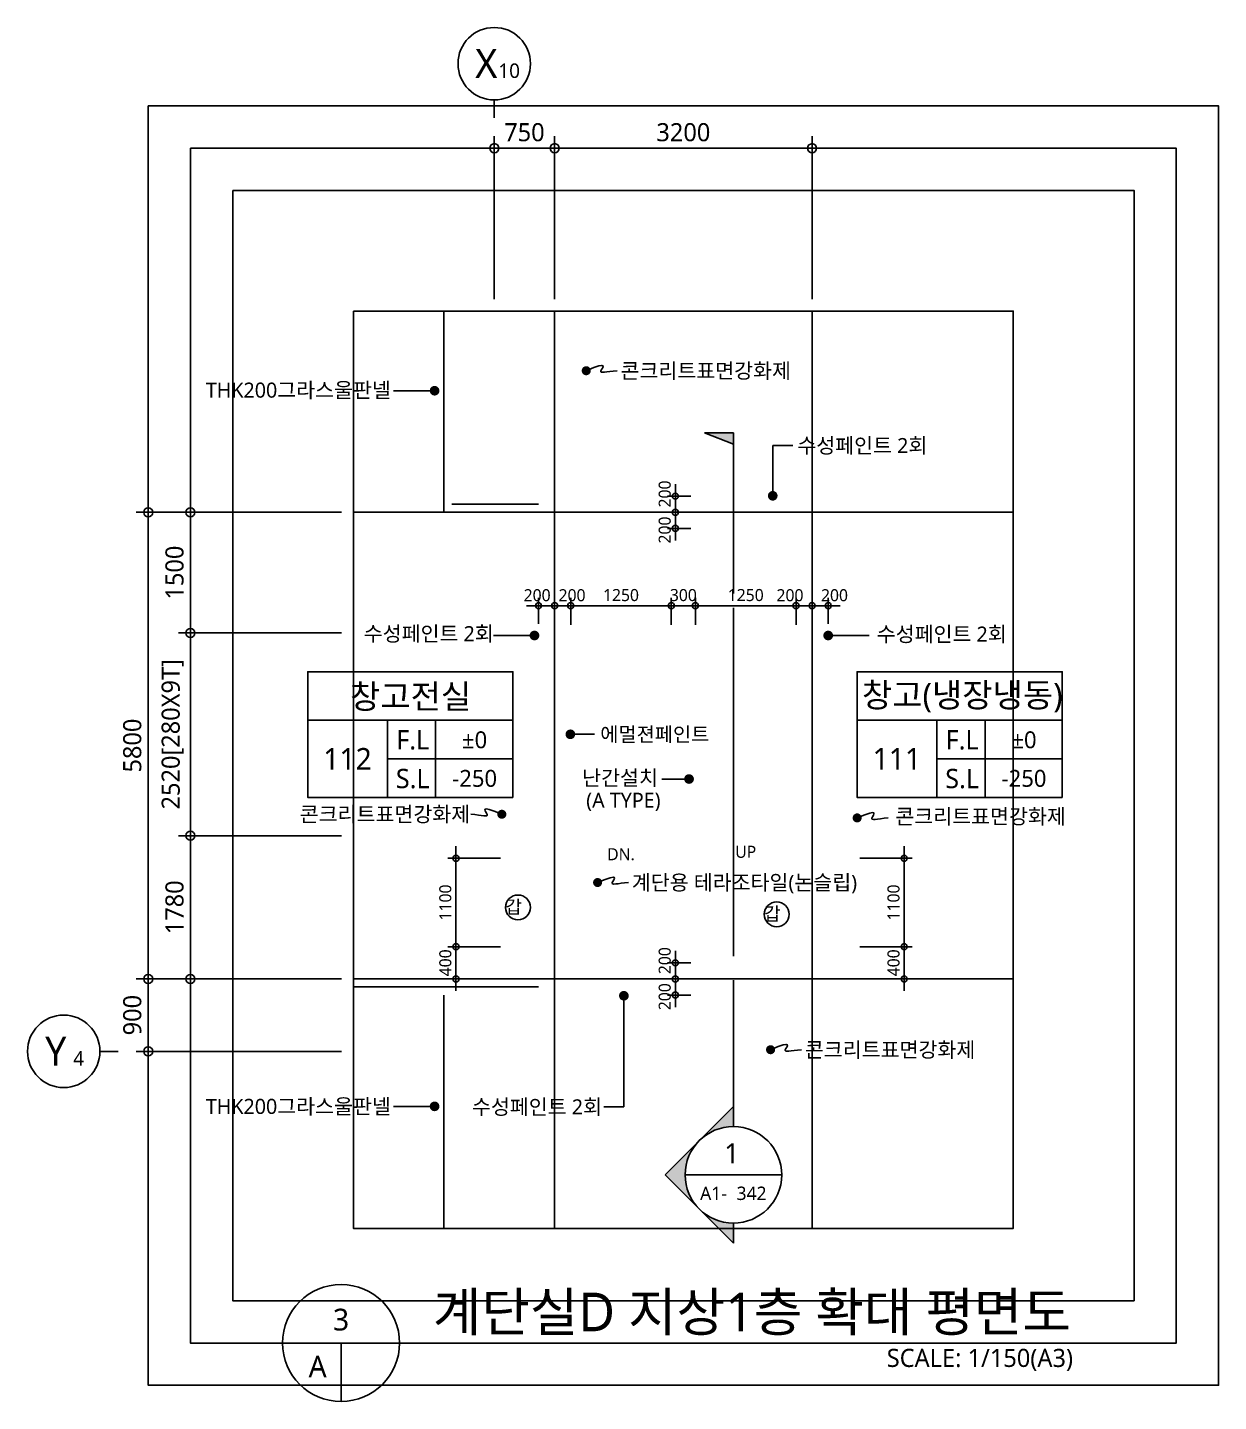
# Model space of a CAD drawing. Header units: millimetres. Extents: x -27671 to 122165, y 825 to 42056.
# Drawn here: x 38300 to 53100, y 22223 to 39300 of the extents above; entities that cross this region are included whole.
import ezdxf
from ezdxf.enums import TextEntityAlignment as Align

# ---------------------------------------------------------------- set-up
doc = ezdxf.new("R2010")
doc.units = ezdxf.units.MM
doc.header["$LTSCALE"] = 100
doc.header["$MEASUREMENT"] = 0
doc.header["$PDSIZE"] = -10
doc.linetypes.add('CEN', pattern=[62, 60, -1, 0, -1])
doc.layers.get('0').update_dxf_attribs({"linetype": 'CONTINUOUS'})
doc.layers.get('Defpoints').update_dxf_attribs({"color": 171, "linetype": 'CONTINUOUS'})
for name, color, linetype in [('CEN(ST)', 1, 'CEN'), ('INS', 9, 'BATTING'), ('LED', 7, 'CONTINUOUS'), ('NDIM', 7, 'CONTINUOUS'), ('SYM', 7, 'CONTINUOUS'), ('SYM(AXIS)', 7, 'CONTINUOUS'), ('TEXT', 3, 'CONTINUOUS'), ('TEXT(AXIS)', 2, 'CONTINUOUS'), ('TEXT(MIN)', 7, 'CONTINUOUS'), ('TEXT(NOTE小)', 1, 'CONTINUOUS'), ('TEXT(노트)', 7, 'CONTINUOUS'), ('TEXT(실명)', 3, 'CONTINUOUS'), ('TEXT-기입', 6, 'CONTINUOUS'), ('TITLE', 7, 'CONTINUOUS')]:
    doc.layers.add(name, color=color, linetype=linetype)
doc.styles.add('CGS', font='cgse', dxfattribs={"bigfont": 'cgs'})
doc.styles.add('나눔바른고딕', font='NanumBarunGothic.ttf')
doc.linetypes.add('BATTING', pattern='A,0.0001,-0.1,[134,ltypeshp.shx,S=0.1,R=0,X=-0.1,Y=0],-0.2,[134,ltypeshp.shx,S=0.1,R=180,X=0.1,Y=0],-0.1', length=0.4001)
doc.dimstyles.new('NDIM 1200', dxfattribs={"dimscale": 75, "dimtxt": 3, "dimasz": 1, "dimexe": 2, "dimexo": 2, "dimgap": 1, "dimtad": 1, "dimdec": 0, "dimdsep": 46, "dimtxsty": 'CGS', "dimblk": 'DOT0', "dimcen": 1, "dimdle": 8, "dimclrd": 256, "dimclre": 256, "dimclrt": 256, "dimadec": 0, "dimazin": 0, "dimtfac": 1, "dimtdec": 0, "dimtix": 1, "dimtmove": 2, "dimatfit": 3, "dimldrblk": 'DOT0', "dimfxl": 1, "dimtolj": 1, "dimtzin": 0, "dimlwd": -1, "dimlwe": -1, "dimarcsym": 0})

# ---------------------------------------------------------------- blocks, each defined once
blk = doc.blocks.new('A$C2F20087E')
at = {"layer": 'SYM(AXIS)'}
blk.add_line((600, 0), (600, 300), dxfattribs=at)
blk.add_circle((600, 900), 600, dxfattribs=at)
blk = doc.blocks.new('DOT0')
blk.add_line((-3, 0), (3, 0))
at = {"color": 6}
blk.add_circle((0, 0), 0.75, dxfattribs=at)
blk = doc.blocks.new('*D55')
at = {"layer": 'Defpoints', "color": 0, "ltscale": 0.4, "transparency": 16777216}
for p in [(48050, 37800), (44850, 35775), (48050, 35775)]:
    blk.add_point(p, dxfattribs=at)
at = {"layer": 'NDIM', "ltscale": 0.4, "transparency": 16777216}
for p, q in [((44850, 35925), (44850, 37950)), ((48050, 35925), (48050, 37950)), ((44925, 37800), (47975, 37800))]:
    blk.add_line(p, q, dxfattribs=at)
at = {"layer": 'NDIM', "ltscale": 0.4, "transparency": 16777216, "xscale": 75, "yscale": 75, "zscale": 75, "rotation": 180}
blk.add_blockref('DOT0', (44850, 37800), dxfattribs=at)
at = {"layer": 'NDIM', "ltscale": 0.4, "transparency": 16777216, "xscale": 75, "yscale": 75, "zscale": 75}
blk.add_blockref('DOT0', (48050, 37800), dxfattribs=at)
at = {"layer": 'NDIM', "ltscale": 0.4, "transparency": 16777216, "insert": (46450, 37997), "char_height": 225, "attachment_point": 5, "style": '나눔바른고딕'}
blk.add_mtext('\\A1;3200', dxfattribs=at)
blk = doc.blocks.new('*D54')
at = {"layer": 'Defpoints', "color": 0, "ltscale": 0.4, "transparency": 16777216}
for p in [(44850, 37800), (44100, 35775), (44850, 35775)]:
    blk.add_point(p, dxfattribs=at)
at = {"layer": 'NDIM', "ltscale": 0.4, "transparency": 16777216}
for p, q in [((44100, 35925), (44100, 37950)), ((44850, 35925), (44850, 37950)), ((44175, 37800), (44775, 37800))]:
    blk.add_line(p, q, dxfattribs=at)
at = {"layer": 'NDIM', "ltscale": 0.4, "transparency": 16777216, "xscale": 75, "yscale": 75, "zscale": 75, "rotation": 180}
blk.add_blockref('DOT0', (44100, 37800), dxfattribs=at)
at = {"layer": 'NDIM', "ltscale": 0.4, "transparency": 16777216, "xscale": 75, "yscale": 75, "zscale": 75}
blk.add_blockref('DOT0', (44850, 37800), dxfattribs=at)
at = {"layer": 'NDIM', "ltscale": 0.4, "transparency": 16777216, "insert": (44475, 37997), "char_height": 225, "attachment_point": 5, "style": '나눔바른고딕'}
blk.add_mtext('\\A1;750', dxfattribs=at)
blk = doc.blocks.new('갑종방화문표기')
at = {"layer": 'TEXT(NOTE小)'}
blk.add_circle((0, 0), 150, dxfattribs=at)
at = {"layer": 'TEXT(NOTE小)', "style": '나눔바른고딕'}
blk.add_text('갑', height=160, dxfattribs=at).set_placement((-53, 7), align=Align.MIDDLE_CENTER)
blk = doc.blocks.new('*D28')
at = {"layer": 'Defpoints', "color": 0, "ltscale": 0.4, "transparency": 16777216}
for p in [(48542, 28975), (49194, 28975), (48542, 27875)]:
    blk.add_point(p, dxfattribs=at)
at = {"layer": 'NDIM', "ltscale": 0.4, "transparency": 16777216}
for p, q in [((48642, 28975), (49294, 28975)), ((49194, 27925), (49194, 28925)), ((48642, 27875), (49294, 27875))]:
    blk.add_line(p, q, dxfattribs=at)
at = {"layer": 'NDIM', "ltscale": 0.4, "transparency": 16777216, "xscale": 50, "yscale": 50, "zscale": 50}
for p, rotation in [((49194, 28975), 90), ((49194, 27875), 270)]:
    blk.add_blockref('DOT0', p, dxfattribs=dict(at, rotation=rotation))
at = {"layer": 'NDIM', "ltscale": 0.4, "transparency": 16777216, "insert": (49062, 28425), "char_height": 150, "attachment_point": 5, "rotation": 90, "style": '나눔바른고딕'}
blk.add_mtext('\\A1;1100', dxfattribs=at)
blk = doc.blocks.new('*D27')
at = {"layer": 'Defpoints', "color": 0, "ltscale": 0.4, "transparency": 16777216}
for p in [(48542, 27875), (48542, 27475), (49194, 27475)]:
    blk.add_point(p, dxfattribs=at)
at = {"layer": 'NDIM', "ltscale": 0.4, "transparency": 16777216}
for p, q in [((48642, 27875), (49294, 27875)), ((49194, 27925), (49194, 27975)), ((49194, 27875), (49194, 27475)), ((48642, 27475), (49294, 27475)), ((49194, 27425), (49194, 27375))]:
    blk.add_line(p, q, dxfattribs=at)
at = {"layer": 'NDIM', "ltscale": 0.4, "transparency": 16777216, "xscale": 50, "yscale": 50, "zscale": 50}
for p, rotation in [((49194, 27875), 270), ((49194, 27475), 90)]:
    blk.add_blockref('DOT0', p, dxfattribs=dict(at, rotation=rotation))
at = {"layer": 'NDIM', "ltscale": 0.4, "transparency": 16777216, "insert": (49062, 27675), "char_height": 150, "attachment_point": 5, "rotation": 90, "style": '나눔바른고딕'}
blk.add_mtext('\\A1;400', dxfattribs=at)
blk = doc.blocks.new('*D56')
at = {"layer": 'Defpoints', "color": 0, "ltscale": 0.4, "transparency": 16777216}
for p in [(39800, 33275), (42350, 33275), (42350, 27475)]:
    blk.add_point(p, dxfattribs=at)
at = {"layer": 'NDIM', "ltscale": 0.4, "transparency": 16777216}
for p, q in [((42200, 33275), (39650, 33275)), ((39800, 27550), (39800, 33200)), ((42200, 27475), (39650, 27475))]:
    blk.add_line(p, q, dxfattribs=at)
at = {"layer": 'NDIM', "ltscale": 0.4, "transparency": 16777216, "xscale": 75, "yscale": 75, "zscale": 75}
for p, rotation in [((39800, 33275), 90), ((39800, 27475), 270)]:
    blk.add_blockref('DOT0', p, dxfattribs=dict(at, rotation=rotation))
at = {"layer": 'NDIM', "ltscale": 0.4, "transparency": 16777216, "insert": (39603, 30375), "char_height": 225, "attachment_point": 5, "rotation": 90, "style": '나눔바른고딕'}
blk.add_mtext('\\A1;5800', dxfattribs=at)
blk = doc.blocks.new('*D57')
at = {"layer": 'Defpoints', "color": 0, "ltscale": 0.4, "transparency": 16777216}
for p in [(39800, 27475), (42350, 27475), (42350, 26575)]:
    blk.add_point(p, dxfattribs=at)
at = {"layer": 'NDIM', "ltscale": 0.4, "transparency": 16777216}
for p, q in [((42200, 27475), (39650, 27475)), ((39800, 26650), (39800, 27400)), ((42200, 26575), (39650, 26575))]:
    blk.add_line(p, q, dxfattribs=at)
at = {"layer": 'NDIM', "ltscale": 0.4, "transparency": 16777216, "xscale": 75, "yscale": 75, "zscale": 75}
for p, rotation in [((39800, 27475), 90), ((39800, 26575), 270)]:
    blk.add_blockref('DOT0', p, dxfattribs=dict(at, rotation=rotation))
at = {"layer": 'NDIM', "ltscale": 0.4, "transparency": 16777216, "insert": (39603, 27025), "char_height": 225, "attachment_point": 5, "rotation": 90, "style": '나눔바른고딕'}
blk.add_mtext('\\A1;900', dxfattribs=at)
blk = doc.blocks.new('*D58')
at = {"layer": 'Defpoints', "color": 0, "ltscale": 0.4, "transparency": 16777216}
for p in [(40325, 29255), (42350, 29255), (41825, 27475)]:
    blk.add_point(p, dxfattribs=at)
at = {"layer": 'NDIM', "ltscale": 0.4, "transparency": 16777216}
for p, q in [((42200, 29255), (40175, 29255)), ((40325, 27550), (40325, 29180)), ((41675, 27475), (40175, 27475))]:
    blk.add_line(p, q, dxfattribs=at)
at = {"layer": 'NDIM', "ltscale": 0.4, "transparency": 16777216, "xscale": 75, "yscale": 75, "zscale": 75}
for p, rotation in [((40325, 29255), 90), ((40325, 27475), 270)]:
    blk.add_blockref('DOT0', p, dxfattribs=dict(at, rotation=rotation))
at = {"layer": 'NDIM', "ltscale": 0.4, "transparency": 16777216, "insert": (40128, 28365), "char_height": 225, "attachment_point": 5, "rotation": 90, "style": '나눔바른고딕'}
blk.add_mtext('\\A1;1780', dxfattribs=at)
blk = doc.blocks.new('*D59')
at = {"layer": 'Defpoints', "color": 0, "ltscale": 0.4, "transparency": 16777216}
for p in [(40325, 31775), (42350, 31775), (42350, 29255)]:
    blk.add_point(p, dxfattribs=at)
at = {"layer": 'NDIM', "ltscale": 0.4, "transparency": 16777216}
for p, q in [((42200, 31775), (40175, 31775)), ((40325, 29330), (40325, 31700)), ((42200, 29255), (40175, 29255))]:
    blk.add_line(p, q, dxfattribs=at)
at = {"layer": 'NDIM', "ltscale": 0.4, "transparency": 16777216, "xscale": 75, "yscale": 75, "zscale": 75}
for p, rotation in [((40325, 31775), 90), ((40325, 29255), 270)]:
    blk.add_blockref('DOT0', p, dxfattribs=dict(at, rotation=rotation))
at = {"layer": 'NDIM', "ltscale": 0.4, "transparency": 16777216, "insert": (40104, 30515), "char_height": 225, "width": 705.92, "attachment_point": 5, "rotation": 90, "style": '나눔바른고딕'}
blk.add_mtext('\\A1;2520[280X9T]', dxfattribs=at)
blk = doc.blocks.new('*D60')
at = {"layer": 'Defpoints', "color": 0, "ltscale": 0.4, "transparency": 16777216}
for p in [(40325, 33275), (41825, 33275), (42350, 31775)]:
    blk.add_point(p, dxfattribs=at)
at = {"layer": 'NDIM', "ltscale": 0.4, "transparency": 16777216}
for p, q in [((41675, 33275), (40175, 33275)), ((40325, 31850), (40325, 33200)), ((42200, 31775), (40175, 31775))]:
    blk.add_line(p, q, dxfattribs=at)
at = {"layer": 'NDIM', "ltscale": 0.4, "transparency": 16777216, "xscale": 75, "yscale": 75, "zscale": 75}
for p, rotation in [((40325, 33275), 90), ((40325, 31775), 270)]:
    blk.add_blockref('DOT0', p, dxfattribs=dict(at, rotation=rotation))
at = {"layer": 'NDIM', "ltscale": 0.4, "transparency": 16777216, "insert": (40128, 32525), "char_height": 225, "attachment_point": 5, "rotation": 90, "style": '나눔바른고딕'}
blk.add_mtext('\\A1;1500', dxfattribs=at)
blk = doc.blocks.new('SECTION_계단실D1')
at = {"layer": 'SYM'}
blk.add_hatch(color=256, dxfattribs=at).paths.add_polyline_path([(447340, -81662), (447700, -81806), (447700, -81662)])
h = blk.add_hatch(color=256, dxfattribs=at)
h.paths.add_polyline_path([(446851, -90885), (447276, -91310, -0.414214), (447276, -90461)])
h.paths.add_polyline_path([(447276, -91310), (447700, -91734), (447700, -91485, -0.198912)])
h.paths.add_polyline_path([(447276, -90461, -0.198912), (447700, -90285), (447700, -90037)])
at = {"layer": 'Defpoints'}
blk.add_line((447700, -87866), (447700, -84019), dxfattribs=at)
at = {"layer": 'SYM'}
for p, q in [((447340, -81662), (447700, -81806)), ((447700, -81662), (447340, -81662)), ((447700, -83659), (447700, -81662)), ((447700, -84019), (447700, -83839)), ((447700, -88166), (447700, -87866)), ((447700, -90285), (447700, -88466)), ((447700, -90037), (446851, -90885)), ((447700, -91734), (446851, -90885)), ((447100, -90885), (448300, -90885)), ((447700, -91734), (447700, -91485))]:
    blk.add_line(p, q, dxfattribs=at)
blk.add_arc((447700, -90885), 600, 90, 89.7615, dxfattribs=at)
blk = doc.blocks.new('*D61')
at = {"layer": 'Defpoints', "color": 0, "ltscale": 0.4, "transparency": 16777216}
for p in [(46351, 27675), (46642, 27675), (46642, 27475)]:
    blk.add_point(p, dxfattribs=at)
at = {"layer": 'NDIM', "ltscale": 0.4, "transparency": 16777216}
for p, q in [((46542, 27675), (46251, 27675)), ((46351, 27525), (46351, 27625)), ((46542, 27475), (46251, 27475))]:
    blk.add_line(p, q, dxfattribs=at)
at = {"layer": 'NDIM', "ltscale": 0.4, "transparency": 16777216, "xscale": 50, "yscale": 50, "zscale": 50}
for p, rotation in [((46351, 27675), 90), ((46351, 27475), 270)]:
    blk.add_blockref('DOT0', p, dxfattribs=dict(at, rotation=rotation))
at = {"layer": 'NDIM', "ltscale": 0.4, "transparency": 16777216, "insert": (46219, 27702), "char_height": 150, "attachment_point": 5, "rotation": 90, "style": '나눔바른고딕'}
blk.add_mtext('\\A1;200', dxfattribs=at)
blk = doc.blocks.new('*D62')
at = {"layer": 'Defpoints', "color": 0, "ltscale": 0.4, "transparency": 16777216}
for p in [(46642, 27475), (46351, 27275), (46642, 27275)]:
    blk.add_point(p, dxfattribs=at)
at = {"layer": 'NDIM', "ltscale": 0.4, "transparency": 16777216}
for p, q in [((46542, 27475), (46251, 27475)), ((46351, 27425), (46351, 27325)), ((46542, 27275), (46251, 27275))]:
    blk.add_line(p, q, dxfattribs=at)
at = {"layer": 'NDIM', "ltscale": 0.4, "transparency": 16777216, "xscale": 50, "yscale": 50, "zscale": 50}
for p, rotation in [((46351, 27475), 90), ((46351, 27275), 270)]:
    blk.add_blockref('DOT0', p, dxfattribs=dict(at, rotation=rotation))
at = {"layer": 'NDIM', "ltscale": 0.4, "transparency": 16777216, "insert": (46219, 27254), "char_height": 150, "attachment_point": 5, "rotation": 90, "style": '나눔바른고딕'}
blk.add_mtext('\\A1;200', dxfattribs=at)
blk = doc.blocks.new('*D63')
at = {"layer": 'Defpoints', "color": 0, "ltscale": 0.4, "transparency": 16777216}
for p in [(46351, 33475), (46642, 33475), (46642, 33275)]:
    blk.add_point(p, dxfattribs=at)
at = {"layer": 'NDIM', "ltscale": 0.4, "transparency": 16777216}
for p, q in [((46542, 33475), (46251, 33475)), ((46351, 33325), (46351, 33425)), ((46542, 33275), (46251, 33275))]:
    blk.add_line(p, q, dxfattribs=at)
at = {"layer": 'NDIM', "ltscale": 0.4, "transparency": 16777216, "xscale": 50, "yscale": 50, "zscale": 50}
for p, rotation in [((46351, 33475), 90), ((46351, 33275), 270)]:
    blk.add_blockref('DOT0', p, dxfattribs=dict(at, rotation=rotation))
at = {"layer": 'NDIM', "ltscale": 0.4, "transparency": 16777216, "insert": (46219, 33502), "char_height": 150, "attachment_point": 5, "rotation": 90, "style": '나눔바른고딕'}
blk.add_mtext('\\A1;200', dxfattribs=at)
blk = doc.blocks.new('*D64')
at = {"layer": 'Defpoints', "color": 0, "ltscale": 0.4, "transparency": 16777216}
for p in [(46642, 33275), (46351, 33075), (46642, 33075)]:
    blk.add_point(p, dxfattribs=at)
at = {"layer": 'NDIM', "ltscale": 0.4, "transparency": 16777216}
for p, q in [((46542, 33275), (46251, 33275)), ((46351, 33225), (46351, 33125)), ((46542, 33075), (46251, 33075))]:
    blk.add_line(p, q, dxfattribs=at)
at = {"layer": 'NDIM', "ltscale": 0.4, "transparency": 16777216, "xscale": 50, "yscale": 50, "zscale": 50}
for p, rotation in [((46351, 33275), 90), ((46351, 33075), 270)]:
    blk.add_blockref('DOT0', p, dxfattribs=dict(at, rotation=rotation))
at = {"layer": 'NDIM', "ltscale": 0.4, "transparency": 16777216, "insert": (46219, 33054), "char_height": 150, "attachment_point": 5, "rotation": 90, "style": '나눔바른고딕'}
blk.add_mtext('\\A1;200', dxfattribs=at)
blk = doc.blocks.new('*D65')
at = {"layer": 'Defpoints', "color": 0, "ltscale": 0.4, "transparency": 16777216}
for p in [(45050, 32113), (45050, 31775), (46300, 31775)]:
    blk.add_point(p, dxfattribs=at)
at = {"layer": 'NDIM', "ltscale": 0.4, "transparency": 16777216}
for p, q in [((45050, 31875), (45050, 32213)), ((46250, 32113), (45100, 32113)), ((46300, 31875), (46300, 32213))]:
    blk.add_line(p, q, dxfattribs=at)
at = {"layer": 'NDIM', "ltscale": 0.4, "transparency": 16777216, "xscale": 50, "yscale": 50, "zscale": 50, "rotation": 180}
blk.add_blockref('DOT0', (45050, 32113), dxfattribs=at)
at = {"layer": 'NDIM', "ltscale": 0.4, "transparency": 16777216, "xscale": 50, "yscale": 50, "zscale": 50}
blk.add_blockref('DOT0', (46300, 32113), dxfattribs=at)
at = {"layer": 'NDIM', "ltscale": 0.4, "transparency": 16777216, "insert": (45675, 32245), "char_height": 150, "attachment_point": 5, "style": '나눔바른고딕'}
blk.add_mtext('\\A1;1250', dxfattribs=at)
blk = doc.blocks.new('*D66')
at = {"layer": 'Defpoints', "color": 0, "ltscale": 0.4, "transparency": 16777216}
for p in [(46600, 32113), (46300, 31775), (46600, 31775)]:
    blk.add_point(p, dxfattribs=at)
at = {"layer": 'NDIM', "ltscale": 0.4, "transparency": 16777216}
for p, q in [((46250, 32113), (46200, 32113)), ((46300, 31875), (46300, 32213)), ((46300, 32113), (46600, 32113)), ((46600, 31875), (46600, 32213)), ((46650, 32113), (46700, 32113))]:
    blk.add_line(p, q, dxfattribs=at)
at = {"layer": 'NDIM', "ltscale": 0.4, "transparency": 16777216, "xscale": 50, "yscale": 50, "zscale": 50}
blk.add_blockref('DOT0', (46300, 32113), dxfattribs=at)
at = {"layer": 'NDIM', "ltscale": 0.4, "transparency": 16777216, "xscale": 50, "yscale": 50, "zscale": 50, "rotation": 180}
blk.add_blockref('DOT0', (46600, 32113), dxfattribs=at)
at = {"layer": 'NDIM', "ltscale": 0.4, "transparency": 16777216, "insert": (46450, 32245), "char_height": 150, "attachment_point": 5, "style": '나눔바른고딕'}
blk.add_mtext('\\A1;300', dxfattribs=at)
blk = doc.blocks.new('*D67')
at = {"layer": 'Defpoints', "color": 0, "ltscale": 0.4, "transparency": 16777216}
for p in [(47850, 32113), (46600, 31775), (47850, 31775)]:
    blk.add_point(p, dxfattribs=at)
at = {"layer": 'NDIM', "ltscale": 0.4, "transparency": 16777216}
for p, q in [((46600, 31875), (46600, 32213)), ((46650, 32113), (47800, 32113)), ((47850, 31875), (47850, 32213))]:
    blk.add_line(p, q, dxfattribs=at)
at = {"layer": 'NDIM', "ltscale": 0.4, "transparency": 16777216, "xscale": 50, "yscale": 50, "zscale": 50, "rotation": 180}
blk.add_blockref('DOT0', (46600, 32113), dxfattribs=at)
at = {"layer": 'NDIM', "ltscale": 0.4, "transparency": 16777216, "xscale": 50, "yscale": 50, "zscale": 50}
blk.add_blockref('DOT0', (47850, 32113), dxfattribs=at)
at = {"layer": 'NDIM', "ltscale": 0.4, "transparency": 16777216, "insert": (47225, 32245), "char_height": 150, "attachment_point": 5, "style": '나눔바른고딕'}
blk.add_mtext('\\A1;1250', dxfattribs=at)
blk = doc.blocks.new('*D68')
at = {"layer": 'Defpoints', "color": 0, "ltscale": 0.4, "transparency": 16777216}
for p in [(45050, 32113), (44850, 31788), (45050, 31788)]:
    blk.add_point(p, dxfattribs=at)
at = {"layer": 'NDIM', "ltscale": 0.4, "transparency": 16777216}
for p, q in [((44850, 31888), (44850, 32213)), ((44900, 32113), (45000, 32113)), ((45050, 31888), (45050, 32213))]:
    blk.add_line(p, q, dxfattribs=at)
at = {"layer": 'NDIM', "ltscale": 0.4, "transparency": 16777216, "xscale": 50, "yscale": 50, "zscale": 50, "rotation": 180}
blk.add_blockref('DOT0', (44850, 32113), dxfattribs=at)
at = {"layer": 'NDIM', "ltscale": 0.4, "transparency": 16777216, "xscale": 50, "yscale": 50, "zscale": 50}
blk.add_blockref('DOT0', (45050, 32113), dxfattribs=at)
at = {"layer": 'NDIM', "ltscale": 0.4, "transparency": 16777216, "insert": (45067, 32243), "char_height": 150, "attachment_point": 5, "style": '나눔바른고딕'}
blk.add_mtext('\\A1;200', dxfattribs=at)
blk = doc.blocks.new('*D69')
at = {"layer": 'Defpoints', "color": 0, "ltscale": 0.4, "transparency": 16777216}
for p in [(47850, 32113), (47850, 31788), (48050, 31788)]:
    blk.add_point(p, dxfattribs=at)
at = {"layer": 'NDIM', "ltscale": 0.4, "transparency": 16777216}
for p, q in [((47850, 31888), (47850, 32213)), ((48000, 32113), (47900, 32113)), ((48050, 31888), (48050, 32213))]:
    blk.add_line(p, q, dxfattribs=at)
at = {"layer": 'NDIM', "ltscale": 0.4, "transparency": 16777216, "xscale": 50, "yscale": 50, "zscale": 50, "rotation": 180}
blk.add_blockref('DOT0', (47850, 32113), dxfattribs=at)
at = {"layer": 'NDIM', "ltscale": 0.4, "transparency": 16777216, "xscale": 50, "yscale": 50, "zscale": 50}
blk.add_blockref('DOT0', (48050, 32113), dxfattribs=at)
at = {"layer": 'NDIM', "ltscale": 0.4, "transparency": 16777216, "insert": (47775, 32243), "char_height": 150, "attachment_point": 5, "style": '나눔바른고딕'}
blk.add_mtext('\\A1;200', dxfattribs=at)
blk = doc.blocks.new('*D70')
at = {"layer": 'Defpoints', "color": 0, "ltscale": 0.4, "transparency": 16777216}
for p in [(48250, 32113), (48050, 31788), (48250, 31788)]:
    blk.add_point(p, dxfattribs=at)
at = {"layer": 'NDIM', "ltscale": 0.4, "transparency": 16777216}
for p, q in [((48050, 31888), (48050, 32213)), ((48100, 32113), (48200, 32113)), ((48250, 31888), (48250, 32213))]:
    blk.add_line(p, q, dxfattribs=at)
at = {"layer": 'NDIM', "ltscale": 0.4, "transparency": 16777216, "xscale": 50, "yscale": 50, "zscale": 50, "rotation": 180}
blk.add_blockref('DOT0', (48050, 32113), dxfattribs=at)
at = {"layer": 'NDIM', "ltscale": 0.4, "transparency": 16777216, "xscale": 50, "yscale": 50, "zscale": 50}
blk.add_blockref('DOT0', (48250, 32113), dxfattribs=at)
at = {"layer": 'NDIM', "ltscale": 0.4, "transparency": 16777216, "insert": (48328, 32243), "char_height": 150, "attachment_point": 5, "style": '나눔바른고딕'}
blk.add_mtext('\\A1;200', dxfattribs=at)
blk = doc.blocks.new('*D71')
at = {"layer": 'Defpoints', "color": 0, "ltscale": 0.4, "transparency": 16777216}
for p in [(44650, 32113), (44650, 31788), (44850, 31788)]:
    blk.add_point(p, dxfattribs=at)
at = {"layer": 'NDIM', "ltscale": 0.4, "transparency": 16777216}
for p, q in [((44650, 31888), (44650, 32213)), ((44800, 32113), (44700, 32113)), ((44850, 31888), (44850, 32213))]:
    blk.add_line(p, q, dxfattribs=at)
at = {"layer": 'NDIM', "ltscale": 0.4, "transparency": 16777216, "xscale": 50, "yscale": 50, "zscale": 50, "rotation": 180}
blk.add_blockref('DOT0', (44650, 32113), dxfattribs=at)
at = {"layer": 'NDIM', "ltscale": 0.4, "transparency": 16777216, "xscale": 50, "yscale": 50, "zscale": 50}
blk.add_blockref('DOT0', (44850, 32113), dxfattribs=at)
at = {"layer": 'NDIM', "ltscale": 0.4, "transparency": 16777216, "insert": (44633, 32243), "char_height": 150, "attachment_point": 5, "style": '나눔바른고딕'}
blk.add_mtext('\\A1;200', dxfattribs=at)
blk = doc.blocks.new('_Dot')
at = {"color": 0, "linetype": 'ByBlock', "lineweight": -2}
blk.add_line((-0.5, 0), (-1, 0), dxfattribs=at)
at = {"color": 0, "linetype": 'ByBlock', "const_width": 0.5}
blk.add_lwpolyline([(-0.25, 0, 1), (0.25, 0, 1)], format="xyb", close=True, dxfattribs=at)
blk = doc.blocks.new('*D94')
at = {"layer": 'Defpoints', "color": 0, "ltscale": 0.4, "transparency": 16777216}
for p in [(43624, 28975), (44276, 28975), (44276, 27875)]:
    blk.add_point(p, dxfattribs=at)
at = {"layer": 'NDIM', "ltscale": 0.4, "transparency": 16777216}
for p, q in [((44176, 28975), (43524, 28975)), ((43624, 27925), (43624, 28925)), ((44176, 27875), (43524, 27875))]:
    blk.add_line(p, q, dxfattribs=at)
at = {"layer": 'NDIM', "ltscale": 0.4, "transparency": 16777216, "xscale": 50, "yscale": 50, "zscale": 50}
for p, rotation in [((43624, 28975), 90), ((43624, 27875), 270)]:
    blk.add_blockref('DOT0', p, dxfattribs=dict(at, rotation=rotation))
at = {"layer": 'NDIM', "ltscale": 0.4, "transparency": 16777216, "insert": (43493, 28425), "char_height": 150, "attachment_point": 5, "rotation": 90, "style": '나눔바른고딕'}
blk.add_mtext('\\A1;1100', dxfattribs=at)
blk = doc.blocks.new('*D95')
at = {"layer": 'Defpoints', "color": 0, "ltscale": 0.4, "transparency": 16777216}
for p in [(44276, 27875), (43624, 27475), (44276, 27475)]:
    blk.add_point(p, dxfattribs=at)
at = {"layer": 'NDIM', "ltscale": 0.4, "transparency": 16777216}
for p, q in [((44176, 27875), (43524, 27875)), ((43624, 27925), (43624, 27975)), ((43624, 27875), (43624, 27475)), ((44176, 27475), (43524, 27475)), ((43624, 27425), (43624, 27375))]:
    blk.add_line(p, q, dxfattribs=at)
at = {"layer": 'NDIM', "ltscale": 0.4, "transparency": 16777216, "xscale": 50, "yscale": 50, "zscale": 50}
for p, rotation in [((43624, 27875), 270), ((43624, 27475), 90)]:
    blk.add_blockref('DOT0', p, dxfattribs=dict(at, rotation=rotation))
at = {"layer": 'NDIM', "ltscale": 0.4, "transparency": 16777216, "insert": (43493, 27675), "char_height": 150, "attachment_point": 5, "rotation": 90, "style": '나눔바른고딕'}
blk.add_mtext('\\A1;400', dxfattribs=at)
blk = doc.blocks.new('A$C51E23882')
at = {"layer": 'TITLE'}
blk.add_lwpolyline([(8500, 0), (0, 0), (0, 5200), (8500, 5200)], close=True, dxfattribs=at)
for points in [[(8500, 3200), (0, 3200)], [(3300, 3200), (3300, 0)], [(5300, 3200), (5300, 0)], [(3300, 1600), (8500, 1600)]]:
    blk.add_lwpolyline(points, dxfattribs=at)
at = {"layer": 'TITLE', "style": '나눔바른고딕'}
for s, p in [('F.L', (4352, 2378)), ('S.L', (4352, 778))]:
    blk.add_text(s, height=800, dxfattribs=at).set_placement(p, align=Align.MIDDLE)

msp = doc.modelspace()

# ---------------------------------------------------------------- linework, layer by layer
at = {"layer": 'CEN(ST)', "ltscale": 10000}
for p, q in [((44850, 35775), (44850, 24375)), ((48050, 35775), (48050, 24375)), ((42350, 33275), (50550, 33275)), ((42350, 27475), (50550, 27475))]:
    msp.add_line(p, q, dxfattribs=at)
at = {"layer": 'Defpoints', "ltscale": 10000}
for points in [[(39800, 38325), (53100, 38325), (53100, 22425), (39800, 22425)], [(40325, 37800), (52575, 37800), (52575, 22950), (40325, 22950)], [(40850, 37275), (52050, 37275), (52050, 23475), (40850, 23475)], [(42350, 35775), (50550, 35775), (50550, 24375), (42350, 24375)]]:
    msp.add_lwpolyline(points, close=True, dxfattribs=at)
at = {"layer": 'INS', "ltscale": 2.5}
for p, q in [((43475, 33275), (43475, 35775)), ((44650, 33375), (43575, 33375)), ((44650, 27375), (42350, 27375)), ((43475, 24375), (43475, 27275))]:
    msp.add_line(p, q, dxfattribs=at)
at = {"layer": 'LED', "const_width": 56.2}
for points in [[(45243.3, 35062.1, -1), (45243.3, 35005.9, -1)], [(44194.3, 29549.6, 1), (44194.3, 29493.4, 1)], [(48609.6, 29504.4, -1), (48609.6, 29448.1, -1)], [(45384.2, 28701.1, -1), (45384.2, 28644.9, -1)], [(47533.8, 26623.4, -1), (47533.8, 26567.1, -1)]]:
    msp.add_lwpolyline(points, format="xyb", close=True, dxfattribs=at)
at = {"layer": 'LED'}
for points in [[(45243.3, 35034), (45337, 35073.1), (45399.1, 35094.2), (45435.3, 35100.6), (45451.2, 35095.9), (45452.6, 35083.3), (45445.1, 35066.4), (45434.3, 35048.3), (45426, 35032.7), (45424.9, 35022.1), (45431.7, 35016.4), (45446.2, 35014.6), (45468.4, 35015.9), (45497.9, 35019.4), (45534.7, 35024.2), (45578.5, 35029.3), (45629.1, 35034)], [(44194.3, 29521.5), (44100.6, 29560.6), (44038.4, 29581.7), (44002.2, 29588.2), (43986.3, 29583.4), (43984.9, 29570.9), (43992.5, 29553.9), (44003.2, 29535.9), (44011.5, 29520.2), (44012.7, 29509.6), (44005.9, 29503.9), (43991.3, 29502.1), (43969.2, 29503.4), (43939.6, 29506.9), (43902.9, 29511.7), (43859.1, 29516.9), (43808.4, 29521.5)], [(48609.6, 29476.3), (48703.3, 29515.3), (48765.4, 29536.4), (48801.6, 29542.9), (48817.5, 29538.2), (48818.9, 29525.6), (48811.4, 29508.6), (48800.6, 29490.6), (48792.3, 29475), (48791.2, 29464.4), (48798, 29458.6), (48812.5, 29456.9), (48834.7, 29458.2), (48864.2, 29461.7), (48901, 29466.4), (48944.8, 29471.6), (48995.4, 29476.3)], [(45384.2, 28673), (45477.9, 28712.1), (45540, 28733.1), (45576.2, 28739.6), (45592.1, 28734.9), (45593.5, 28722.3), (45586, 28705.3), (45575.2, 28687.3), (45566.9, 28671.7), (45565.7, 28661.1), (45572.5, 28655.3), (45587.1, 28653.6), (45609.3, 28654.9), (45638.8, 28658.4), (45675.6, 28663.1), (45719.4, 28668.3), (45770, 28673)], [(47533.8, 26595.3), (47627.5, 26634.3), (47689.6, 26655.4), (47725.8, 26661.9), (47741.8, 26657.2), (47743.1, 26644.6), (47735.6, 26627.6), (47724.8, 26609.6), (47716.5, 26594), (47715.4, 26583.4), (47722.2, 26577.6), (47736.8, 26575.9), (47758.9, 26577.2), (47788.5, 26580.6), (47825.2, 26585.4), (47869, 26590.6), (47919.7, 26595.3)]]:
    msp.add_lwpolyline(points, dxfattribs=at)
at = {"layer": 'NDIM', "ltscale": 10000}
for points in [[(43238.6, 34785.3), (42848.7, 34785.3)], [(44479.8, 31743), (44089.9, 31743)], [(48370, 31743), (48759.9, 31743)], [(43238.6, 25891.2), (42848.7, 25891.2)]]:
    msp.add_lwpolyline(points, dxfattribs=at)
at = {"layer": 'SYM'}
for p, q in [((41469.2, 22950), (51654.8, 22950)), ((42196.5, 22950), (42196.5, 22222.7))]:
    msp.add_line(p, q, dxfattribs=at)
msp.add_circle((42196.5, 22950), 727.3, dxfattribs=at)

# ---------------------------------------------------------------- block references
for name, p, xscale, yscale, zscale in [('A$C2F20087E', (43650, 38175), 0.75, 0.75, 0.75), ('A$C51E23882', (41781.6, 29731.7), 0.3, 0.3, 0.3), ('A$C51E23882', (48608.3, 29731.7), 0.3, 0.3, 0.3), ('갑종방화문표기', (44394.9, 28363.3), 1.030731055544951, 1.030731055544951, 1.030731055544951), ('갑종방화문표기', (47610.6, 28277.8), 1.030731055544951, 1.030731055544951, 1.030731055544951)]:
    msp.add_blockref(name, p, dxfattribs=dict(xscale=xscale, yscale=yscale, zscale=zscale))
msp.add_blockref('SECTION_계단실D1', (-400628.1, 115925.3))
at = {"xscale": 0.75, "yscale": 0.75, "zscale": 0.75, "rotation": 89.99999999999932}
msp.add_blockref('A$C2F20087E', (39425, 26125), dxfattribs=at)
at = {"layer": 'NDIM', "ltscale": 10000, "yscale": 120, "zscale": 120, "rotation": 180}
for p, xscale in [((43358.6, 34785.3), -120), ((44599.8, 31743), -120), ((48250, 31743), 120), ((43358.6, 25891.2), -120)]:
    msp.add_blockref('_Dot', p, dxfattribs=dict(at, xscale=xscale))

# ---------------------------------------------------------------- texts
at = {"layer": 'TEXT', "style": '나눔바른고딕'}
for s, height, p in [('1', 250, (46958.3, 25182.5)), ('A1-', 166.67, (46658.3, 24727.1)), ('342', 166.67, (47111.2, 24727.2))]:
    msp.add_text(s, height=height, dxfattribs=at).set_placement(p)
msp.add_text('계단실D 지상1층 확대 평면도', height=480, dxfattribs=at).set_placement((51265, 23335.5), align=Align.MIDDLE_RIGHT)
for s, p in [('3', (42196.5, 23240.9)), ('A', (41905.6, 22659.1))]:
    msp.add_text(s, height=270, dxfattribs=at).set_placement(p, align=Align.MIDDLE)
msp.add_text('SCALE: 1/150(A3)', height=225, dxfattribs=at).set_placement((51292.2, 22877.3), align=Align.TOP_RIGHT)
at = {"layer": 'TEXT(AXIS)', "style": '나눔바른고딕'}
for s, height, p in [('X', 360, (44001.3, 38853)), ('10', 180, (44285.7, 38763)), ('Y', 360, (38651.3, 26578)), ('4', 180, (38935.7, 26488))]:
    msp.add_text(s, height=height, dxfattribs=at).set_placement(p, align=Align.MIDDLE)
at = {"layer": 'TEXT(MIN)', "style": '나눔바른고딕'}
msp.add_text('에멀젼페인트', height=180, dxfattribs=at).set_placement((45417.5, 30515.2), align=Align.MIDDLE_LEFT)
for s, p in [('DN.', (45675, 29025)), ('UP', (47225, 29055))]:
    msp.add_text(s, height=150, dxfattribs=at).set_placement(p, align=Align.MIDDLE_CENTER)
at = {"layer": 'TEXT(노트)', "style": '나눔바른고딕'}
for s, p in [('콘크리트표면강화제', (45669.4, 35034)), ('콘크리트표면강화제', (41683.6, 29521.5)), ('콘크리트표면강화제', (49084.6, 29495)), ('계단용 테라조타일(논슬립)', (45810.3, 28673)), ('콘크리트표면강화제', (47959.9, 26595.3))]:
    msp.add_text(s, height=187.5, dxfattribs=at).set_placement(p, align=Align.MIDDLE_LEFT)
for s, p in [('THK200그라스울판넬', (42815.4, 34793)), ('수성페인트 2회', (49481.4, 34103.7)), ('수성페인트 2회', (44093.7, 31766)), ('수성페인트 2회', (50468.3, 31760.4)), ('난간설치', (46133.9, 29973.6)), ('(A TYPE)', (46166.7, 29695.6)), ('THK200그라스울판넬', (42815.4, 25890.8)), ('수성페인트 2회', (45438.4, 25884.7))]:
    msp.add_text(s, height=187.5, dxfattribs=at).set_placement(p, align=Align.MIDDLE_RIGHT)
at = {"layer": 'TEXT(실명)', "style": '나눔바른고딕'}
for s, p in [('창고전실', (43060.5, 30989.9)), ('창고(냉장냉동)', (49916.3, 30989.9))]:
    msp.add_text(s, height=300, dxfattribs=at).set_placement(p, align=Align.MIDDLE)
at = {"layer": 'TEXT-기입', "style": '나눔바른고딕'}
for s, height, p in [('±0', 210, (43856.2, 30447.1)), ('±0', 210, (50682.9, 30447.1)), ('112', 270, (42276.6, 30211.7)), ('111', 270, (49103.3, 30211.7)), ('-250', 210, (43856.4, 29968)), ('-250', 210, (50683.2, 29968))]:
    msp.add_text(s, height=height, dxfattribs=at).set_placement(p, align=Align.MIDDLE)

# ---------------------------------------------------------------- dimensions: what is measured, and where the dimension line sits
at = {"layer": 'NDIM', "ltscale": 0.4}
for base, p1, p2, override, picture, middle in [((44850, 37800), (44100, 35775), (44850, 35775), {"dimtxsty": '나눔바른고딕'}, '*D54', (44475, 37997.2)), ((48050, 37800), (44850, 35775), (48050, 35775), {"dimtxsty": '나눔바른고딕'}, '*D55', (46450, 37997.3)), ((46600, 32113.2), (46300, 31775), (46600, 31775), {"dimscale": 50, "dimtxsty": '나눔바른고딕'}, '*D66', (46450, 32244.7)), ((47850, 32113.2), (46600, 31775), (47850, 31775), {"dimscale": 50, "dimtxsty": '나눔바른고딕'}, '*D67', (47225, 32244.6))]:
    dim = msp.add_linear_dim(base=base, p1=p1, p2=p2, dimstyle='NDIM 1200', override=override, dxfattribs=at)
    dim.commit()
    dim.dimension.update_dxf_attribs({"geometry": picture, "text_midpoint": middle})
for base, p1, p2, angle, picture, middle in [((46350.9, 33475), (46642.1, 33275), (46642.1, 33475), 90, '*D63', (46218.9, 33501.6)), ((46350.9, 33075), (46642.1, 33275), (46642.1, 33075), 270, '*D64', (46218.9, 33054.1)), ((44650, 32113.2), (44850, 31788), (44650, 31788), 180, '*D71', (44632.9, 32243.1)), ((47850, 32113.2), (48050, 31788), (47850, 31788), 180, '*D69', (47775, 32243.1)), ((46350.9, 27675), (46642.1, 27475), (46642.1, 27675), 90, '*D61', (46218.9, 27701.6)), ((46350.9, 27275), (46642.1, 27475), (46642.1, 27275), 270, '*D62', (46218.9, 27254.1))]:
    dim = msp.add_linear_dim(base=base, p1=p1, p2=p2, angle=angle, dimstyle='NDIM 1200', override={"dimscale": 50, "dimtxsty": '나눔바른고딕'}, dxfattribs=at)
    dim.commit()
    dim.dimension.update_dxf_attribs({"geometry": picture, "text_midpoint": middle, "dimtype": 160})
for base, p1, p2, angle, override, picture, middle in [((39800, 33275), (42350, 27475), (42350, 33275), 90, {"dimtxsty": '나눔바른고딕'}, '*D56', (39602.8, 30375)), ((40325, 33275), (42350, 31775), (41825, 33275), 90, {"dimtxsty": '나눔바른고딕'}, '*D60', (40127.8, 32525)), ((45050, 32113.2), (46300, 31775), (45050, 31775), 180, {"dimscale": 50, "dimtxsty": '나눔바른고딕'}, '*D65', (45675, 32244.6)), ((40325, 29255), (41825, 27475), (42350, 29255), 90, {"dimtxsty": '나눔바른고딕'}, '*D58', (40127.8, 28365)), ((43624, 28975), (44276, 27875), (44276, 28975), 90, {"dimscale": 50, "dimtxsty": '나눔바른고딕'}, '*D94', (43492.5, 28425)), ((49193.7, 28975), (48541.7, 27875), (48541.7, 28975), 90, {"dimscale": 50, "dimtxsty": '나눔바른고딕'}, '*D28', (49062.3, 28425)), ((43624, 27475), (44276, 27875), (44276, 27475), 270, {"dimscale": 50, "dimtxsty": '나눔바른고딕'}, '*D95', (43492.5, 27675)), ((49193.7, 27475), (48541.7, 27875), (48541.7, 27475), 270, {"dimscale": 50, "dimtxsty": '나눔바른고딕'}, '*D27', (49062.3, 27675)), ((39800, 27475), (42350, 26575), (42350, 27475), 90, {"dimtxsty": '나눔바른고딕'}, '*D57', (39602.7, 27025))]:
    dim = msp.add_linear_dim(base=base, p1=p1, p2=p2, angle=angle, dimstyle='NDIM 1200', override=override, dxfattribs=at)
    dim.commit()
    dim.dimension.update_dxf_attribs({"geometry": picture, "text_midpoint": middle})
for base, p1, p2, picture, middle in [((45050, 32113.2), (44850, 31788), (45050, 31788), '*D68', (45067.1, 32243.1)), ((48250, 32113.2), (48050, 31788), (48250, 31788), '*D70', (48327.5, 32243.1))]:
    dim = msp.add_linear_dim(base=base, p1=p1, p2=p2, dimstyle='NDIM 1200', override={"dimscale": 50, "dimtxsty": '나눔바른고딕'}, dxfattribs=at)
    dim.commit()
    dim.dimension.update_dxf_attribs({"geometry": picture, "text_midpoint": middle, "dimtype": 160})
dim = msp.add_linear_dim(base=(40325, 31775), p1=(42350, 29255), p2=(42350, 31775), angle=90, text='<>[280X9T]', dimstyle='NDIM 1200', override={"dimtxsty": '나눔바른고딕'}, dxfattribs=at)
dim.commit()
dim.dimension.update_dxf_attribs({"geometry": '*D59', "text_midpoint": (40104.3, 30515)})

# ---------------------------------------------------------------- leaders
at = {"layer": 'NDIM', "ltscale": 10000}
for points in [[(47560.5, 33479.3), (47560.5, 34106.1), (47810, 34106.1)], [(45046, 30515.2), (45346, 30515.2)], [(46520.7, 29959.5), (46181, 29959.5)], [(45711, 27265.7), (45711, 25883.5), (45461.5, 25883.5)]]:
    msp.add_leader(points, dimstyle='NDIM 1200', override={"dimscale": 120, "dimasz": 1, "dimgap": 1, "dimtad": 0, "dimldrblk": 'Dot'}, dxfattribs=at)

doc.saveas('drawing.dxf')
